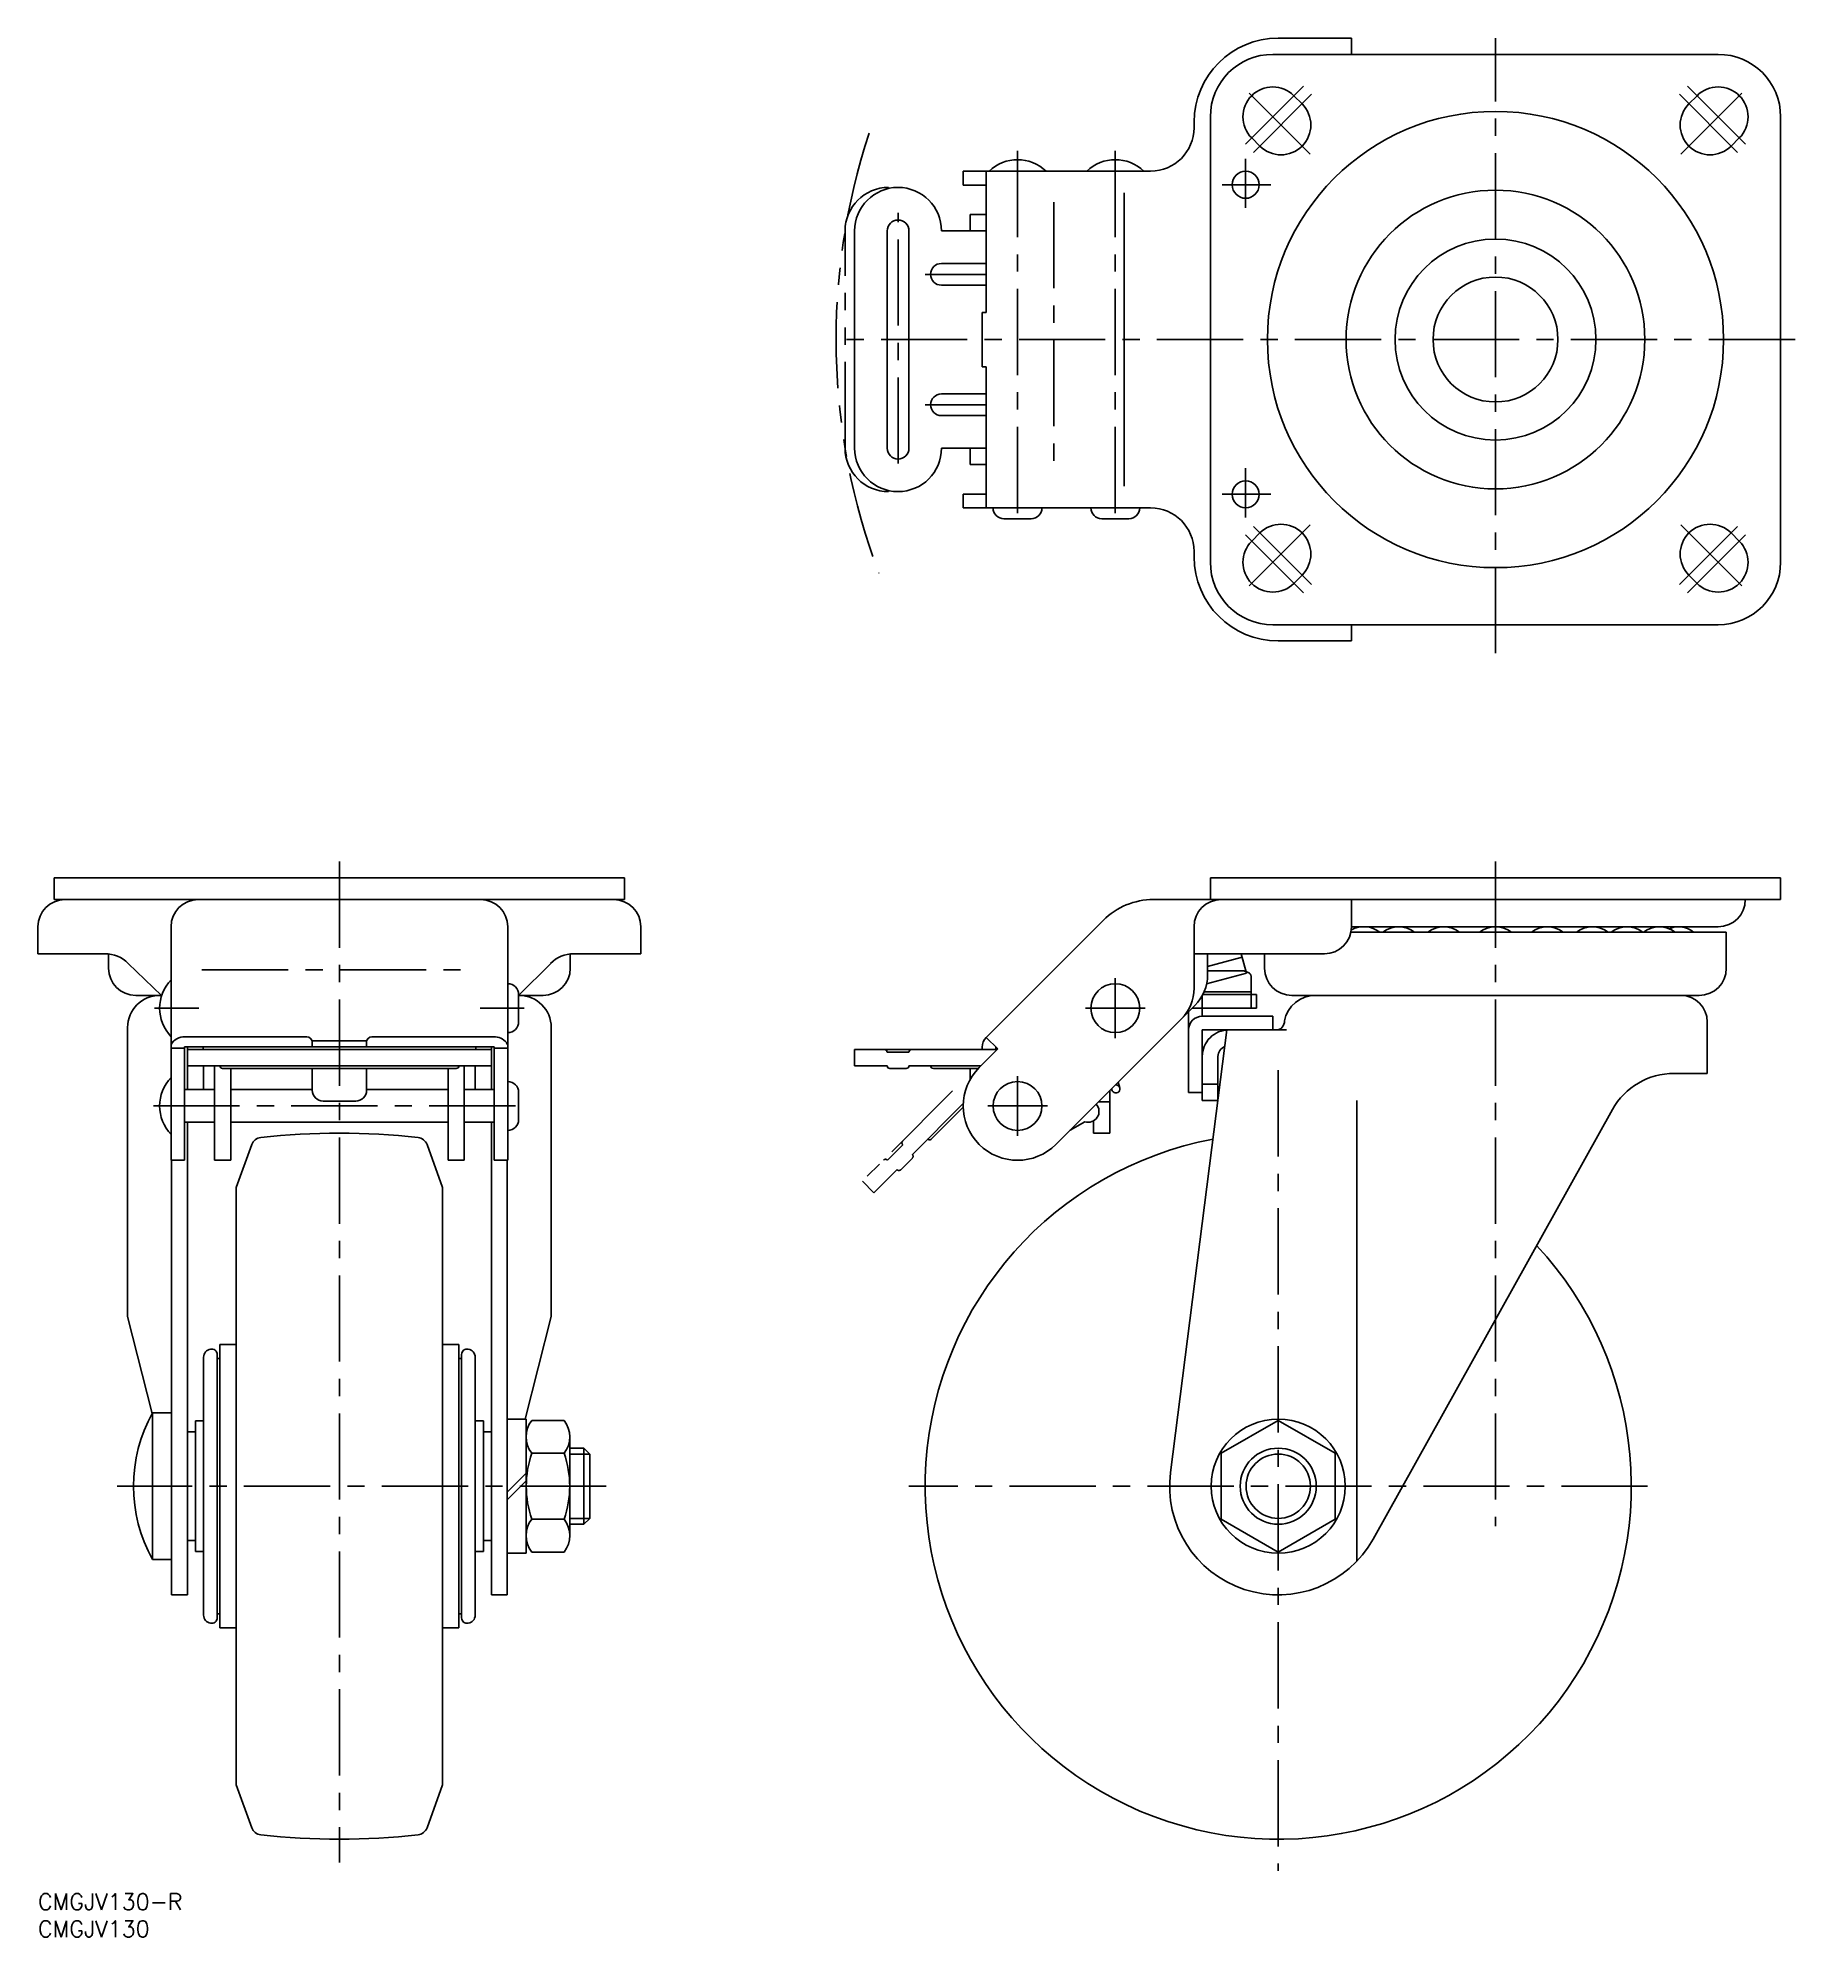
# Model space of a CAD drawing. Extents: x 0 to 324, y -8 to 342.
import ezdxf

# ---------------------------------------------------------------- set-up
doc = ezdxf.new("R2010")
doc.units = 0
doc.header["$LTSCALE"] = 0.5
for name, pattern in [('CENTER', [50.8, 31.75, -6.35, 6.35, -6.35]), ('DASHED', [19.05, 12.7, -6.35]), ('PHANTOM', [63.5, 31.75, -6.35, 6.35, -6.35, 6.35, -6.35])]:
    doc.linetypes.add(name, pattern=pattern)
for name, color, linetype in [('MSM_CENTER', 1, 'CENTER'), ('MSM_CONTINUOUS', 7, 'CONTINUOUS'), ('MSM_DASHED', 4, 'DASHED'), ('MSM_IMAGINARY', 6, 'PHANTOM'), ('MSM_NARROW', 5, 'CONTINUOUS'), ('MSM_PART_NUMBER', 7, 'CONTINUOUS')]:
    doc.layers.add(name, color=color, linetype=linetype)
doc.styles.get("Standard").update_dxf_attribs({"font": 'txt.shx', "height": 3, "bigfont": 'bigfont.shx'})

# ---------------------------------------------------------------- blocks, each defined once
blk = doc.blocks.new('*U2')
at = {"layer": 'MSM_PART_NUMBER'}
blk.add_text('CMGJV130-R', height=3, dxfattribs=at).set_placement((0, -3))
blk = doc.blocks.new('*U3')
at = {"layer": 'MSM_PART_NUMBER'}
blk.add_text('CMGJV130', height=3, dxfattribs=at).set_placement((0, -8))

msp = doc.modelspace()

# ---------------------------------------------------------------- linework, layer by layer
at = {"layer": 'MSM_CENTER'}
for p, q in [((268.36, 228.34), (268.36, 341.61)), ((234.25, 320.21), (221.98, 332.49)), ((233, 332.74), (222.31, 322.05)), ((302.48, 320.21), (314.75, 332.49)), ((303.73, 332.74), (314.42, 322.05)), ((234.5, 331.24), (223.81, 320.55)), ((302.23, 331.24), (312.92, 320.55)), ((180.36, 320.83), (180.36, 251.96)), ((198.36, 320.83), (198.36, 251.96)), ((222.36, 319.39), (222.36, 310.32)), ((187.06, 311.4), (187.06, 260.6)), ((218.04, 314.6), (227.01, 314.6)), ((158.36, 263.26), (158.36, 309.43)), ((163.35, 298.1), (174.71, 298.1)), ((323.51, 286.1), (145.98, 286.1)), ((163.35, 274.1), (174.71, 274.1)), ((222.36, 262.39), (222.36, 253.32)), ((218.04, 257.6), (227.01, 257.6)), ((234.25, 251.99), (221.98, 239.72)), ((302.48, 251.99), (314.75, 239.72)), ((233, 239.47), (222.31, 250.16)), ((234.5, 240.97), (223.81, 251.66)), ((302.23, 240.97), (312.92, 251.66)), ((303.73, 239.47), (314.42, 250.16)), ((55.5, 190), (55.5, 5.71)), ((268.36, 190), (268.36, 67.61)), ((30.2, 170.07), (81, 170.07)), ((198.36, 168.5), (198.36, 157.5)), ((29.61, 163), (21.48, 163)), ((81.39, 163), (89.52, 163)), ((192.86, 163), (203.86, 163)), ((180.36, 150.5), (180.36, 139.5)), ((228.36, 151.56), (228.36, 4.17)), ((21.24, 145), (90.06, 145)), ((174.86, 145), (185.86, 145)), ((104.6, 75), (14.6, 75)), ((296.36, 75), (160.36, 75))]:
    msp.add_line(p, q, dxfattribs=at)
at = {"layer": 'MSM_CONTINUOUS'}
for p, q in [((228.36, 341.6), (241.86, 341.6)), ((241.86, 338.6), (241.86, 341.6)), ((227.36, 338.6), (309.36, 338.6)), ((232.75, 329.49), (231.25, 330.99)), ((303.97, 329.49), (305.47, 330.99)), ((212.86, 326.1), (212.86, 325.1)), ((215.86, 327.1), (215.86, 245.1)), ((320.86, 327.1), (320.86, 245.1)), ((224.97, 321.71), (223.47, 323.21)), ((311.75, 321.71), (313.25, 323.21)), ((204.86, 317.1), (170.36, 317.1)), ((170.36, 317.1), (170.36, 314.5)), ((174.6, 317.1), (174.6, 291.1)), ((174.6, 314.5), (170.36, 314.5)), ((171.66, 306.1), (171.66, 309.1)), ((171.66, 309.1), (174.6, 309.1)), ((150.36, 266.1), (150.36, 306.1)), ((156.36, 266.1), (156.36, 306.1)), ((160.36, 266.1), (160.36, 306.1)), ((171.66, 306.1), (166.36, 306.1)), ((174.6, 300.1), (166.36, 300.1)), ((174.6, 296.1), (166.36, 296.1)), ((174.6, 291.1), (173.87, 291.1)), ((173.87, 291.1), (173.87, 281.1)), ((174.6, 281.1), (173.87, 281.1)), ((174.6, 255.1), (174.6, 281.1)), ((174.6, 276.1), (166.36, 276.1)), ((174.6, 272.1), (166.36, 272.1)), ((171.66, 266.1), (166.36, 266.1)), ((171.66, 263.1), (171.66, 266.1)), ((171.66, 263.1), (174.6, 263.1)), ((170.36, 255.1), (170.36, 257.6)), ((174.6, 257.6), (170.36, 257.6)), ((204.86, 255.1), (170.36, 255.1)), ((182.86, 253.1), (177.86, 253.1)), ((200.86, 253.1), (195.86, 253.1)), ((224.97, 250.49), (223.47, 248.99)), ((311.75, 250.49), (313.25, 248.99)), ((212.86, 246.1), (212.86, 247.1)), ((232.75, 242.71), (231.25, 241.21)), ((303.97, 242.71), (305.47, 241.21)), ((227.36, 233.6), (309.36, 233.6)), ((241.86, 233.6), (241.86, 230.6)), ((228.36, 230.6), (241.86, 230.6)), ((108, 187), (3, 187)), ((3, 187), (3, 183)), ((108, 187), (108, 183)), ((320.86, 187), (215.86, 187)), ((215.86, 187), (215.86, 183)), ((320.86, 187), (320.86, 183)), ((3, 183), (108, 183)), ((320.86, 183), (205.36, 183)), ((241.85, 183), (241.85, 178)), ((196.17, 179.19), (174.59, 157.62)), ((0, 178), (0, 173)), ((24.5, 178), (24.5, 135)), ((86.5, 178), (86.5, 135)), ((111, 178), (111, 173)), ((212.85, 178), (212.85, 166.66)), ((310.86, 177), (241.75, 177)), ((309.36, 178), (241.85, 178)), ((310.86, 177), (310.86, 170.35)), ((0, 173.01), (12.36, 173.01)), ((13, 172.97), (13, 170.35)), ((98, 172.97), (98, 170.35)), ((111, 173.01), (98.64, 173.01)), ((236.85, 173), (212.85, 173)), ((215.35, 173), (215.35, 169.16)), ((221.73, 172.37), (215.35, 170.66)), ((222.51, 169.47), (221.56, 173)), ((225.86, 173), (225.86, 170.35)), ((22.77, 165.35), (16.6, 171.25)), ((88.5, 165.35), (94.4, 171.25)), ((222.51, 169.47), (215.18, 167.51)), ((18, 165.35), (22.77, 165.35)), ((88.5, 165.5), (88.5, 160.5)), ((88.5, 165.35), (93, 165.35)), ((224.36, 165.5), (214.47, 165.5)), ((224.36, 163), (224.36, 165.5)), ((230.86, 165.35), (305.86, 165.35)), ((187.43, 137.93), (213.01, 163.51)), ((211.86, 162.36), (211.86, 147.5)), ((214.36, 161.5), (214.36, 163)), ((214.36, 163), (224.36, 163)), ((227.36, 161.5), (214.36, 161.5)), ((227.36, 161.5), (227.36, 159)), ((16.5, 159.45), (16.5, 106.24)), ((27.1, 157.73), (49.5, 157.73)), ((83.9, 157.73), (61.5, 157.73)), ((94.5, 159.45), (94.5, 106.24)), ((176.72, 155.5), (174.59, 157.62)), ((214.36, 159), (214.36, 146)), ((229.85, 159), (214.36, 159)), ((218.92, 159), (216.16, 137.33)), ((307.36, 160.45), (307.36, 151)), ((27, 155.61), (24.5, 155.61)), ((27, 135), (27, 155.89)), ((27, 155.89), (84, 155.89)), ((27.5, 148), (27.5, 155.89)), ((83.5, 155.4), (27.5, 155.4)), ((30.4, 155.4), (30.4, 155.89)), ((50.5, 156.73), (50.5, 155.9)), ((60.5, 156.73), (60.5, 155.9)), ((80.6, 155.4), (80.6, 155.89)), ((83.5, 148), (83.5, 155.89)), ((84, 135), (84, 155.89)), ((84, 155.61), (86.5, 155.61)), ((150.36, 155.4), (150.36, 152.4)), ((176.62, 155.4), (150.36, 155.4)), ((160.36, 154.9), (156.36, 154.9)), ((176.72, 155.5), (173.29, 152.07)), ((173.86, 155.85), (173.86, 155.4)), ((176.36, 155.85), (176.36, 155.4)), ((217.26, 154.1), (217.26, 146)), ((83.5, 152.4), (27.5, 152.4)), ((30.4, 152.39), (30.17, 152.4)), ((30.4, 152.39), (30.5, 152.39)), ((30.5, 152.4), (30.5, 148)), ((32.5, 152.4), (32.5, 135)), ((34, 151.9), (77, 151.9)), ((35.5, 135), (35.5, 151.9)), ((50.5, 151.9), (50.5, 147.89)), ((60.5, 151.9), (60.5, 147.89)), ((75.5, 135), (75.5, 151.9)), ((78.5, 152.4), (78.5, 135)), ((80.5, 152.4), (80.5, 148)), ((80.6, 152.39), (80.5, 152.39)), ((80.6, 152.39), (80.83, 152.4)), ((156.36, 152.4), (150.36, 152.4)), ((159.86, 151.9), (156.86, 151.9)), ((173.62, 152.4), (160.36, 152.4)), ((173.12, 151.9), (164.86, 151.9)), ((171.66, 149.93), (171.66, 151.9)), ((307.36, 151), (301.25, 151)), ((32.5, 148), (27, 148)), ((50.5, 148), (35.5, 148)), ((75.5, 148), (60.5, 148)), ((84, 148), (78.5, 148)), ((88.5, 147.5), (88.5, 142.5)), ((197.36, 147.86), (197.36, 140)), ((197.75, 147.91), (197.67, 148.17)), ((199.18, 148.35), (198.87, 149.37)), ((211.86, 147.5), (214.36, 147.5)), ((217.26, 149), (214.36, 149)), ((52.5, 145.89), (58.5, 145.89)), ((197.36, 145.73), (195.24, 145.73)), ((217.26, 146), (214.36, 146)), ((242.85, 146), (242.85, 61.21)), ((289.9, 144.33), (245.83, 65.26)), ((32.5, 142), (27, 142)), ((27.5, 55), (27.5, 142)), ((75.5, 142), (35.5, 142)), ((84, 142), (78.5, 142)), ((83.5, 55), (83.5, 142)), ((190.06, 140.55), (192.74, 142.1)), ((194.36, 142.27), (194.36, 140)), ((197.36, 140), (194.36, 140)), ((36.5, 130), (39.37, 137.89)), ((74.5, 130), (71.63, 137.89)), ((216.16, 137.33), (208.52, 77.53)), ((24.5, 135), (27, 135)), ((24.6, 135), (24.6, 55)), ((32.5, 135), (35.5, 135)), ((78.5, 135), (75.5, 135)), ((86.5, 135), (84, 135)), ((86.4, 55), (86.4, 135)), ((36.5, 130), (36.5, 20)), ((74.5, 130), (74.5, 20)), ((16.5, 106.24), (21.04, 88.39)), ((94.5, 106.24), (89.72, 87.35)), ((30.5, 51.25), (30.5, 98.75)), ((33, 99.25), (33, 50.75)), ((33, 98.5), (33.5, 98.5)), ((36.5, 101.1), (33.5, 101.1)), ((33.5, 101.1), (33.5, 48.9)), ((74.5, 101.1), (77.5, 101.1)), ((77.5, 101.1), (77.5, 48.9)), ((77.5, 98.5), (78, 98.5)), ((78, 99.25), (78, 50.75)), ((80.5, 98.75), (80.5, 51.25)), ((21.1, 88.5), (24.6, 88.5)), ((21.1, 61.5), (21.1, 88.5)), ((29, 85), (27.5, 85)), ((29, 87), (29, 63)), ((30.5, 87), (29, 87)), ((80.5, 87), (82, 87)), ((82, 87), (82, 63)), ((83.5, 85), (82, 85)), ((89.9, 87.35), (86.4, 87.35)), ((89.9, 62.65), (89.9, 87.35)), ((90.9, 87.12), (96.9, 87.12)), ((97.9, 65.91), (97.9, 84.09)), ((217.86, 81.06), (228.36, 87.12)), ((238.86, 81.06), (228.36, 87.12)), ((90.9, 81.06), (96.9, 81.06)), ((100.52, 82), (97.9, 82)), ((100.52, 82), (100.52, 68)), ((100.52, 82), (101.6, 80.92)), ((101.6, 69.08), (101.6, 80.92)), ((217.86, 81.06), (217.86, 68.94)), ((238.86, 81.06), (238.86, 68.94)), ((86.4, 73.88), (89.9, 77.38)), ((86.4, 72.47), (89.9, 75.97)), ((90.9, 68.94), (96.9, 68.94)), ((100.52, 68), (97.9, 68)), ((100.52, 68), (101.6, 69.08)), ((217.86, 68.94), (228.36, 62.88)), ((238.86, 68.94), (228.36, 62.88)), ((29, 65), (27.5, 65)), ((30.5, 63), (29, 63)), ((80.5, 63), (82, 63)), ((83.5, 65), (82, 65)), ((21.1, 61.5), (24.6, 61.5)), ((89.9, 62.65), (86.4, 62.65)), ((90.9, 62.88), (96.9, 62.88)), ((27.5, 55), (24.6, 55)), ((83.5, 55), (86.4, 55)), ((33, 51.5), (33.5, 51.5)), ((78, 51.5), (77.5, 51.5)), ((36.5, 48.9), (33.5, 48.9)), ((74.5, 48.9), (77.5, 48.9)), ((36.5, 20), (39.37, 12.11)), ((74.5, 20), (71.63, 12.11))]:
    msp.add_line(p, q, dxfattribs=at)
for centre, radius in [((268.36, 286.1), 42), ((222.36, 314.6), 2.5), ((268.36, 286.1), 27.5), ((268.36, 286.1), 18.5), ((268.36, 286.1), 11.5), ((222.36, 257.6), 2.5), ((198.36, 163), 4.5), ((180.36, 145), 4.5), ((228.36, 75), 12.35), ((228.36, 75), 7)]:
    msp.add_circle(centre, radius, dxfattribs=at)
for centre, radius, start, end in [((228.36, 326.1), 15.5, 90, 180), ((227.36, 327.1), 11.5, 90, 180), ((309.36, 327.1), 11.5, 0, 90), ((227.36, 327.1), 5.5, 45, 225), ((309.36, 327.1), 5.5, 315, 135), ((228.86, 325.6), 5.5, 225, 45), ((307.86, 325.6), 5.5, 135, 315), ((204.86, 325.1), 8, 270, 0), ((180.36, 311.59), 7.61, 46.4026, 133.5974), ((198.36, 311.59), 7.61, 46.4026, 133.5974), ((158.36, 306.1), 8, 0, 180), ((158.36, 306.1), 2, 0, 180), ((166.36, 298.1), 2, 90, 270), ((166.36, 274.1), 2, 90, 270), ((158.36, 266.1), 8, 180, 360), ((158.36, 266.1), 2, 180, 0), ((177.86, 255.1), 2, 180, 270), ((182.86, 255.1), 2, 270, 0), ((195.86, 255.1), 2, 180, 270), ((200.86, 255.1), 2, 270, 0), ((204.86, 247.1), 8, 0, 90), ((228.86, 246.6), 5.5, 315, 135), ((307.86, 246.6), 5.5, 45, 225), ((227.36, 245.1), 5.5, 135, 315), ((309.36, 245.1), 5.5, 225, 45), ((228.36, 246.1), 15.5, 180, 270), ((227.36, 245.1), 11.5, 180, 270), ((309.36, 245.1), 11.5, 270, 0), ((5, 178), 5, 90, 180), ((29.5, 178), 5, 90, 180), ((81.5, 178), 5, 0, 90), ((106, 178), 5, 0, 90), ((205.36, 169.99), 13.01, 90.005, 134.9858), ((217.85, 178), 5, 90, 180), ((309.36, 183), 5, 270, 0), ((236.85, 178), 5, 270, 0), ((244.13, 173.24), 4.76, 52.1981, 118.953), ((250.55, 173.24), 4.76, 52.1981, 127.802), ((258.83, 173.24), 4.76, 52.1981, 127.802), ((268.36, 173.24), 4.76, 52.1981, 127.802), ((277.89, 173.24), 4.76, 52.1981, 127.802), ((286.17, 173.24), 4.76, 52.1981, 127.802), ((292.6, 173.24), 4.76, 52.1981, 127.802), ((298.53, 173.24), 4.76, 52.1981, 127.802), ((302.02, 175), 3, 90.0003, 120.677), ((301.9, 173.22), 4.78, 52.224, 88.6185), ((12.36, 167.01), 6, 45, 90), ((98.64, 167.01), 6, 90, 135), ((18, 170.35), 5, 180, 270), ((30.01, 163), 7.61, 136.397, 223.603), ((93, 170.35), 5, 270, 0), ((207.35, 169.16), 8, 315, 0), ((230.86, 170.35), 5, 180, 270), ((305.86, 170.35), 5, 270, 0), ((22.4, 159.45), 5.9, 90.0004, 180), ((86.5, 165.5), 2, 0, 90), ((88.6, 159.45), 5.9, 0.0004, 90.0002), ((204.85, 166.66), 8, 315.5965, 0), ((235.26, 159.45), 5.9, 89.9999, 168.176), ((302.46, 160.45), 4.9, 0.0004, 89.9999), ((214.36, 159), 2.5, 90, 180), ((26.94, 154.95), 2.78, 86.7222, 151.1985), ((49.5, 156.73), 1, 0, 90), ((61.5, 156.73), 1, 90, 180), ((84.06, 154.95), 2.78, 38.1249, 93.2778), ((86.5, 160.5), 2, 270, 0), ((176.36, 155.85), 2.5, 134.984, 180.0113), ((219.26, 154.1), 4.9, 89.9997, 180), ((227.99, 160.5), 1.5, 270.0162, 6.0423), ((85.15, 155.88), 1.35, 0.2373, 35.4339), ((155.86, 154.9), 0.5, 0, 90), ((160.86, 154.9), 0.5, 90, 180), ((219.26, 154.1), 2, 111.3679, 180), ((34, 152.4), 0.5, 180, 270), ((77, 152.4), 0.5, 270, 0), ((156.86, 152.4), 0.5, 180, 270), ((159.86, 152.4), 0.5, 270, 0), ((164.86, 152.4), 0.5, 180, 270), ((180.36, 145), 10, 135, 315), ((301.25, 138), 13, 90, 150.867), ((30.01, 145), 7.61, 136.397, 223.603), ((52.5, 147.89), 2, 180, 270), ((58.5, 147.89), 2, 270, 0), ((86.5, 147.5), 2, 0, 90), ((198.46, 148.13), 0.75, 173.4722, 96.5301), ((193.36, 144), 2, 251.8152, 42.1305), ((55.5, 9.95), 130.05, 83.6109, 96.3891), ((86.5, 142.5), 2, 270, 0), ((41.25, 137.2), 2, 96.3916, 160.0012), ((69.75, 137.2), 2, 19.9988, 83.6084), ((228.36, 75), 65, 100.6459, 42.9462), ((32, 98.75), 1.5, 98.6973, 180), ((31.99, 99.24), 1.01, 0.3132, 102.2935), ((79.01, 99.24), 1.01, 77.7065, 179.6868), ((79, 98.75), 1.5, 0, 81.3027), ((45.39, 75), 27.79, 150.931, 209.069), ((94.99, 84.09), 5.09, 143.483, 216.517), ((92.81, 84.09), 5.09, 323.483, 36.5172), ((108.78, 75), 18.87, 161.266, 198.734), ((79.03, 75), 18.87, 341.266, 18.734), ((228.36, 75), 20, 172.726, 330.867), ((94.99, 65.91), 5.09, 143.483, 216.517), ((92.81, 65.91), 5.09, 323.483, 36.5172), ((32, 51.25), 1.5, 180, 261.303), ((31.99, 50.76), 1.01, 257.7069, 359.6871), ((79.01, 50.76), 1.01, 180.3132, 282.2931), ((79, 51.25), 1.5, 278.697, 0.0002), ((41.25, 12.8), 2, 200.0061, 263.5672), ((55.5, 140), 130, 263.608, 276.392), ((69.75, 12.8), 2, 276.4365, 339.9936)]:
    msp.add_arc(centre, radius, start, end, dxfattribs=at)
at = {"layer": 'MSM_DASHED'}
for p, q in [((174.6, 306.1), (171.66, 306.1)), ((174.6, 266.1), (171.66, 266.1))]:
    msp.add_line(p, q, dxfattribs=at)
at = {"layer": 'MSM_IMAGINARY'}
for p, q in [((148.61, 266.1), (148.61, 306.1)), ((215.35, 169.9), (221.36, 169.9)), ((223.36, 163), (223.36, 168.9)), ((214.36, 165.31), (214.36, 163)), ((223.36, 166), (214.7, 166)), ((223.36, 163), (212.5, 163)), ((168.41, 147.76), (151.79, 131.14)), ((170.37, 145.48), (160.99, 136.09)), ((170.36, 144.76), (164.52, 138.92)), ((159.22, 137.86), (156.39, 135.03)), ((158.16, 133.26), (153.92, 129.02)), ((160.99, 135.38), (158.87, 133.26)), ((151.79, 131.14), (153.92, 129.02))]:
    msp.add_line(p, q, dxfattribs=at)
for centre, radius, start, end in [((268.36, 286.1), 121.41, 161.761, 200.743), ((156.61, 306.1), 8, 90, 180), ((156.61, 266.1), 8, 180, 270), ((221.48, 167.05), 2.85, 56.63, 92.4093), ((222.63, 168.83), 0.731, 5.3889, 55.3445), ((159.57, 138.21), 0.5, 135, 225), ((164.17, 139.27), 0.5, 225, 315), ((156.04, 134.68), 0.5, 45, 135), ((158.51, 133.62), 0.5, 225, 315), ((160.63, 135.74), 0.5, 315, 45)]:
    msp.add_arc(centre, radius, start, end, dxfattribs=at)
at = {"layer": 'MSM_NARROW'}
for p, q in [((199.98, 259.1), (199.98, 313.1)), ((60.53, 156.97), (50.47, 156.97)), ((101.6, 80.92), (97.9, 80.92)), ((101.6, 69.08), (97.9, 69.08))]:
    msp.add_line(p, q, dxfattribs=at)
msp.add_circle((228.36, 75), 5.92, dxfattribs=at)

# ---------------------------------------------------------------- block references
at = {"layer": 'MSM_CONTINUOUS'}
for name in ['*U2', '*U3']:
    msp.add_blockref(name, (0, 0), dxfattribs=at)

doc.saveas('drawing.dxf')
